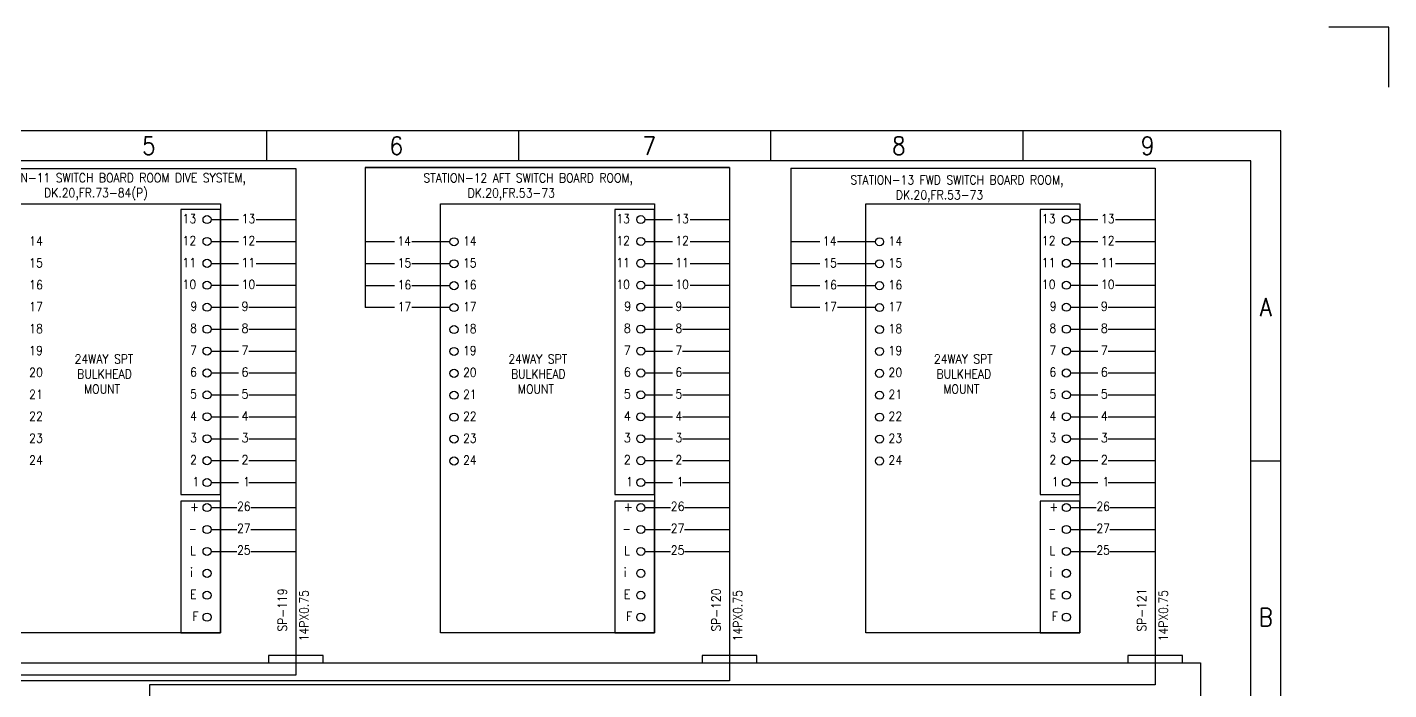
# Model space of a CAD drawing. Header units: inches. Extents: x 36 to 5114, y 9 to 306.
# Drawn here: x 3955.8 to 4182.6, y 195.7 to 306.1 of the extents above; entities that cross this region are included whole.
import ezdxf
from ezdxf.enums import TextEntityAlignment as Align

# ---------------------------------------------------------------- set-up
doc = ezdxf.new("R2010")
doc.units = ezdxf.units.IN
doc.header["$MEASUREMENT"] = 0
doc.layers.get('DEFPOINTS').update_dxf_attribs({"color": 251})
doc.layers.add('Border', color=6, linetype='Continuous')
doc.layers.add('TITLE', color=7, linetype='Continuous')
doc.layers.add('CON-050', color=3, linetype='Continuous', lineweight=50)
doc.styles.add('ROMANS', font='simplex.shx', dxfattribs={"width": 0.88})

# ---------------------------------------------------------------- blocks, each defined once
blk = doc.blocks.new('A3_BORDER')
at = {"linetype": 'Continuous'}
for p, q in [((215, 264.65), (215, 259.65)), ((257, 264.65), (257, 259.65)), ((341, 264.65), (341, 259.65)), ((384, 209.65), (379, 209.65))]:
    blk.add_line(p, q, dxfattribs=at)
at = {"layer": 'Border', "color": 7}
blk.add_lwpolyline([(0, 2.15), (384, 2.15), (384, 264.65), (0, 264.65)], close=True, dxfattribs=at)
at = {"layer": 'Border', "color": 6}
blk.add_lwpolyline([(5, 7.15), (379, 7.15), (379, 259.65), (5, 259.65)], close=True, dxfattribs=at)
at = {"layer": 'DEFPOINTS', "color": 5}
blk.add_lwpolyline([(402, 271.9), (402, 281.9), (392, 281.9)], dxfattribs=at)
at = {"layer": 'TITLE', "color": 7}
blk.add_line((299, 264.65), (299, 259.75), dxfattribs=at)
at = {"layer": 'TITLE', "color": 7, "style": 'ROMANS', "width": 0.88}
for s, p in [('5', (194.28, 260.65)), ('6', (235.51, 260.65)), ('7', (277.66, 260.65)), ('8', (319.23, 260.65)), ('9', (360.69, 260.65))]:
    blk.add_text(s, height=3, dxfattribs=at).set_placement(p)
for s, p in [('A', (381.52, 235.26)), ('B', (381.52, 183.63))]:
    blk.add_text(s, height=3, dxfattribs=at).set_placement(p, align=Align.MIDDLE_CENTER)

msp = doc.modelspace()

# ---------------------------------------------------------------- linework, layer by layer
for p, q in [((3939.8, 282.54), (4000.51, 282.54)), ((4000.51, 282.54), (4000.51, 198.17)), ((4072.78, 282.72), (4012.08, 282.72)), ((4012.08, 282.72), (4012.08, 259.39)), ((4012.08, 282.72), (4072.78, 282.72)), ((4072.78, 282.72), (4072.78, 197.21)), ((4082.98, 282.61), (4082.98, 259.39)), ((4082.98, 282.61), (4143.69, 282.61)), ((4143.69, 282.61), (4143.69, 196.56)), ((4151.27, 200.2), (4151.27, 113.46)), ((4000.51, 198.17), (3910.33, 198.17)), ((4072.78, 197.21), (3943.22, 197.21)), ((3976.12, 196.56), (3976.12, 117.34)), ((4143.69, 196.56), (3976.12, 196.56))]:
    msp.add_line(p, q)
for points in [[(3952.33, 276.69), (3987.98, 276.69), (3987.98, 205.22), (3952.33, 205.22)], [(3987.98, 275.72), (3981.36, 275.72), (3981.36, 228.25), (3987.98, 228.25)], [(4024.61, 276.69), (4060.26, 276.69), (4060.26, 205.22), (4024.61, 205.22)], [(4060.26, 275.72), (4053.64, 275.72), (4053.64, 228.25), (4060.26, 228.25)], [(4095.51, 276.69), (4131.16, 276.69), (4131.16, 205.22), (4095.51, 205.22)], [(4131.16, 275.72), (4124.54, 275.72), (4124.54, 228.25), (4131.16, 228.25)], [(3987.98, 227.17), (3981.36, 227.17), (3981.36, 205.22), (3987.98, 205.22)], [(4060.26, 227.17), (4053.64, 227.17), (4053.64, 205.22), (4060.26, 205.22)], [(4131.16, 227.17), (4124.54, 227.17), (4124.54, 205.22), (4131.16, 205.22)]]:
    msp.add_lwpolyline(points, close=True)
for points in [[(3793.87, 200.2), (4151.27, 200.2)], [(4005.05, 200.2), (4005.05, 201.47), (3995.96, 201.47), (3995.96, 200.2)], [(4077.33, 200.2), (4077.33, 201.47), (4068.24, 201.47), (4068.24, 200.2)], [(4148.24, 200.2), (4148.24, 201.47), (4139.14, 201.47), (4139.14, 200.2)]]:
    msp.add_lwpolyline(points)
for centre in [(3985.72, 274.06), (4057.99, 274.06), (4128.9, 274.06), (3985.72, 270.41), (4026.87, 270.35), (4057.99, 270.41), (4097.77, 270.35), (4128.9, 270.41), (3985.72, 266.76), (4026.87, 266.7), (4057.99, 266.76), (4097.77, 266.7), (4128.9, 266.76), (3985.72, 263.11), (4026.87, 263.04), (4057.99, 263.11), (4097.77, 263.04), (4128.9, 263.11), (3985.72, 259.46), (4026.87, 259.39), (4057.99, 259.46), (4097.77, 259.39), (4128.9, 259.46), (3985.72, 255.8), (4026.87, 255.74), (4057.99, 255.8), (4097.77, 255.74), (4128.9, 255.8), (3985.72, 252.15), (4026.87, 252.09), (4057.99, 252.15), (4097.77, 252.09), (4128.9, 252.15), (3985.72, 248.5), (4026.87, 248.44), (4057.99, 248.5), (4097.77, 248.44), (4128.9, 248.5), (3985.72, 244.85), (4026.87, 244.79), (4057.99, 244.85), (4097.77, 244.79), (4128.9, 244.85), (3985.72, 241.2), (4026.87, 241.14), (4057.99, 241.2), (4097.77, 241.14), (4128.9, 241.2), (3985.72, 237.55), (4057.99, 237.55), (4128.9, 237.55), (4026.87, 237.49), (4097.77, 237.49), (3985.72, 233.9), (4026.87, 233.84), (4057.99, 233.9), (4097.77, 233.84), (4128.9, 233.9), (3985.72, 230.25), (4057.99, 230.25), (4128.9, 230.25), (3985.72, 226.08), (4057.99, 226.08), (4128.9, 226.08), (3985.72, 222.43), (4057.99, 222.43), (4128.9, 222.43), (3985.72, 218.78), (4057.99, 218.78), (4128.9, 218.78), (3985.72, 215.13), (4057.99, 215.13), (4128.9, 215.13), (3985.72, 211.48), (4057.99, 211.48), (4128.9, 211.48), (3985.72, 207.83), (4057.99, 207.83), (4128.9, 207.83)]:
    msp.add_circle(centre, 0.671)
at = {"layer": 'CON-050', "color": 0, "lineweight": 25, "ltscale": 0.1}
for p, q in [((3986.39, 274.06), (3990.98, 274.06)), ((3993.92, 274.06), (4000.51, 274.06)), ((4058.67, 274.06), (4063.26, 274.06)), ((4066.2, 274.06), (4072.78, 274.06)), ((4129.57, 274.06), (4134.17, 274.06)), ((4137.1, 274.06), (4143.69, 274.06)), ((3986.39, 270.41), (3990.98, 270.41)), ((3993.92, 270.41), (4000.51, 270.41)), ((4016.93, 270.35), (4012.08, 270.35)), ((4026.2, 270.35), (4019.86, 270.35)), ((4058.67, 270.41), (4063.26, 270.41)), ((4066.2, 270.41), (4072.78, 270.41)), ((4087.83, 270.35), (4082.98, 270.35)), ((4097.1, 270.35), (4090.77, 270.35)), ((4129.57, 270.41), (4134.17, 270.41)), ((4137.1, 270.41), (4143.69, 270.41)), ((3986.39, 266.76), (3990.98, 266.76)), ((3993.92, 266.76), (4000.51, 266.76)), ((4016.93, 266.7), (4012.08, 266.7)), ((4026.2, 266.7), (4019.86, 266.7)), ((4058.67, 266.76), (4063.26, 266.76)), ((4066.2, 266.76), (4072.78, 266.76)), ((4087.83, 266.7), (4082.98, 266.7)), ((4097.1, 266.7), (4090.77, 266.7)), ((4129.57, 266.76), (4134.17, 266.76)), ((4137.1, 266.76), (4143.69, 266.76)), ((3986.39, 263.11), (3990.98, 263.11)), ((3993.92, 263.11), (4000.51, 263.11)), ((4016.93, 263.04), (4012.08, 263.04)), ((4026.2, 263.04), (4019.86, 263.04)), ((4058.67, 263.11), (4063.26, 263.11)), ((4066.2, 263.11), (4072.78, 263.11)), ((4087.83, 263.04), (4082.98, 263.04)), ((4097.1, 263.04), (4090.77, 263.04)), ((4129.57, 263.11), (4134.17, 263.11)), ((4137.1, 263.11), (4143.69, 263.11)), ((3986.39, 259.46), (3990.98, 259.46)), ((3992.68, 259.46), (4000.51, 259.46)), ((4016.93, 259.39), (4012.08, 259.39)), ((4026.2, 259.39), (4019.86, 259.39)), ((4058.67, 259.46), (4063.26, 259.46)), ((4064.96, 259.46), (4072.78, 259.46)), ((4087.83, 259.39), (4082.98, 259.39)), ((4097.1, 259.39), (4090.77, 259.39)), ((4129.57, 259.46), (4134.17, 259.46)), ((4135.86, 259.46), (4143.69, 259.46)), ((3986.39, 255.8), (3990.98, 255.8)), ((3992.68, 255.8), (4000.51, 255.8)), ((4058.67, 255.8), (4063.26, 255.8)), ((4064.96, 255.8), (4072.78, 255.8)), ((4129.57, 255.8), (4134.17, 255.8)), ((4135.86, 255.8), (4143.69, 255.8)), ((3986.39, 252.15), (3990.98, 252.15)), ((3992.68, 252.15), (4000.51, 252.15)), ((4058.67, 252.15), (4063.26, 252.15)), ((4064.96, 252.15), (4072.78, 252.15)), ((4129.57, 252.15), (4134.17, 252.15)), ((4135.86, 252.15), (4143.69, 252.15)), ((3986.39, 248.5), (3990.98, 248.5)), ((3992.68, 248.5), (4000.51, 248.5)), ((4058.67, 248.5), (4063.26, 248.5)), ((4064.96, 248.5), (4072.78, 248.5)), ((4129.57, 248.5), (4134.17, 248.5)), ((4135.86, 248.5), (4143.69, 248.5)), ((3986.39, 244.85), (3990.98, 244.85)), ((3992.68, 244.85), (4000.51, 244.85)), ((4058.67, 244.85), (4063.26, 244.85)), ((4064.96, 244.85), (4072.78, 244.85)), ((4129.57, 244.85), (4134.17, 244.85)), ((4135.86, 244.85), (4143.69, 244.85)), ((3986.39, 241.2), (3990.98, 241.2)), ((3992.68, 241.2), (4000.51, 241.2)), ((4058.67, 241.2), (4063.26, 241.2)), ((4064.96, 241.2), (4072.78, 241.2)), ((4129.57, 241.2), (4134.17, 241.2)), ((4135.86, 241.2), (4143.69, 241.2)), ((3986.39, 237.55), (3990.98, 237.55)), ((3992.68, 237.55), (4000.51, 237.55)), ((4058.67, 237.55), (4063.26, 237.55)), ((4064.96, 237.55), (4072.78, 237.55)), ((4129.57, 237.55), (4134.17, 237.55)), ((4135.86, 237.55), (4143.69, 237.55)), ((3986.39, 233.9), (3990.98, 233.9)), ((3992.68, 233.9), (4000.51, 233.9)), ((4058.67, 233.9), (4063.26, 233.9)), ((4064.96, 233.9), (4072.78, 233.9)), ((4129.57, 233.9), (4134.17, 233.9)), ((4135.86, 233.9), (4143.69, 233.9)), ((3986.39, 230.25), (3990.98, 230.25)), ((3992.68, 230.25), (4000.51, 230.25)), ((4058.67, 230.25), (4063.26, 230.25)), ((4064.96, 230.25), (4072.78, 230.25)), ((4129.57, 230.25), (4134.17, 230.25)), ((4135.86, 230.25), (4143.69, 230.25)), ((3986.39, 226.08), (3990.68, 226.08)), ((3992.99, 226.08), (4000.51, 226.08)), ((4058.67, 226.08), (4062.96, 226.08)), ((4065.27, 226.08), (4072.78, 226.08)), ((4129.57, 226.08), (4133.86, 226.08)), ((4136.17, 226.08), (4143.69, 226.08)), ((3986.39, 222.43), (3990.68, 222.43)), ((3992.99, 222.43), (4000.51, 222.43)), ((4058.67, 222.43), (4062.96, 222.43)), ((4065.27, 222.43), (4072.78, 222.43)), ((4129.57, 222.43), (4133.86, 222.43)), ((4136.17, 222.43), (4143.69, 222.43)), ((3986.39, 218.78), (3990.68, 218.78)), ((3992.99, 218.78), (4000.51, 218.78)), ((4058.67, 218.78), (4062.96, 218.78)), ((4065.27, 218.78), (4072.78, 218.78)), ((4129.57, 218.78), (4133.86, 218.78)), ((4136.17, 218.78), (4143.69, 218.78))]:
    msp.add_line(p, q, dxfattribs=at)

# ---------------------------------------------------------------- block references
at = {"linetype": 'Continuous'}
msp.add_blockref('A3_BORDER', (3780.62, 24.19), dxfattribs=at)

# ---------------------------------------------------------------- texts
at = {"layer": 'CON-050', "color": 0, "lineweight": 25, "char_height": 1.5, "attachment_point": 1, "style": 'ROMANS'}
for s, width, insert in [('{\\Fromans|c0; STATION-11 SWITCH BOARD ROOM DIVE SYSTEM,\\P\\W5.1044;  \\W0.88;DK.20,FR.73-84(P)}', 49.3579, (3948.07, 281.76)), ('{\\Fromans|c0; STATION-12 AFT SWITCH BOARD ROOM,\\P{\\W8.02976; }DK.20,FR.53-73}', 39.8036, (4020.88, 281.74)), ('{\\Fromans|c0; STATION-13 FWD SWITCH BOARD ROOM,\\P{\\W8.26023; }DK.20,FR.53-73}', 40.495, (4092, 281.41)), ('{\\Fromans|c0;13}', 2.3407, (3981.64, 274.95)), ('{\\Fromans|c0;13}', 1.0836, (3991.48, 274.95)), ('{\\Fromans|c0;13}', 2.3407, (4053.92, 274.95)), ('{\\Fromans|c0;13}', 1.0836, (4063.76, 274.95)), ('{\\Fromans|c0;13}', 2.3407, (4124.82, 274.95)), ('{\\Fromans|c0;13}', 1.0836, (4134.66, 274.95)), ('{\\Fromans|c0;14}', 2.3407, (3956.09, 271.24)), ('{\\Fromans|c0;12}', 2.3407, (3981.64, 271.3)), ('{\\Fromans|c0;12}', 1.0836, (3991.48, 271.3)), ('{\\Fromans|c0;14}', 1.0836, (4017.43, 271.24)), ('{\\Fromans|c0;14}', 2.3407, (4028.37, 271.24)), ('{\\Fromans|c0;12}', 2.3407, (4053.92, 271.3)), ('{\\Fromans|c0;12}', 1.0836, (4063.76, 271.3)), ('{\\Fromans|c0;14}', 1.0836, (4088.33, 271.24)), ('{\\Fromans|c0;14}', 2.3407, (4099.27, 271.24)), ('{\\Fromans|c0;12}', 2.3407, (4124.82, 271.3)), ('{\\Fromans|c0;12}', 1.0836, (4134.66, 271.3)), ('{\\Fromans|c0;15}', 2.3407, (3956.09, 267.59)), ('{\\Fromans|c0;11}', 2.3407, (3981.64, 267.65)), ('{\\Fromans|c0;11}', 1.0836, (3991.48, 267.65)), ('{\\Fromans|c0;15}', 1.5, (4017.49, 267.59)), ('{\\Fromans|c0;15}', 2.3407, (4028.37, 267.59)), ('{\\Fromans|c0;11}', 2.3407, (4053.92, 267.65)), ('{\\Fromans|c0;11}', 1.0836, (4063.76, 267.65)), ('{\\Fromans|c0;15}', 1.5, (4088.39, 267.59)), ('{\\Fromans|c0;15}', 2.3407, (4099.27, 267.59)), ('{\\Fromans|c0;11}', 2.3407, (4124.82, 267.65)), ('{\\Fromans|c0;11}', 1.0836, (4134.66, 267.65)), ('{\\Fromans|c0;16}', 2.3407, (3956.09, 263.94)), ('{\\Fromans|c0;10}', 2.3407, (3981.64, 264)), ('{\\Fromans|c0;10}', 1.0836, (3991.48, 264)), ('{\\Fromans|c0;16}', 1.5, (4017.49, 263.94)), ('{\\Fromans|c0;16}', 2.3407, (4028.37, 263.94)), ('{\\Fromans|c0;10}', 2.3407, (4053.92, 264)), ('{\\Fromans|c0;10}', 1.0836, (4063.76, 264)), ('{\\Fromans|c0;16}', 1.5, (4088.39, 263.94)), ('{\\Fromans|c0;16}', 2.3407, (4099.27, 263.94)), ('{\\Fromans|c0;10}', 2.3407, (4124.82, 264)), ('{\\Fromans|c0;10}', 1.0836, (4134.66, 264)), ('{\\Fromans|c0;17}', 2.3407, (3956.09, 260.29)), ('{\\Fromans|c0;9}', 1.0207, (3982.96, 260.35)), ('{\\Fromans|c0;9}', 1.0836, (3991.48, 260.35)), ('{\\Fromans|c0;17}', 1.5, (4017.49, 260.29)), ('{\\Fromans|c0;17}', 2.3407, (4028.37, 260.29)), ('{\\Fromans|c0;9}', 1.0207, (4055.24, 260.35)), ('{\\Fromans|c0;9}', 1.0836, (4063.76, 260.35)), ('{\\Fromans|c0;17}', 1.5, (4088.39, 260.29)), ('{\\Fromans|c0;17}', 2.3407, (4099.27, 260.29)), ('{\\Fromans|c0;9}', 1.0207, (4126.14, 260.35)), ('{\\Fromans|c0;9}', 1.0836, (4134.66, 260.35)), ('{\\Fromans|c0;18}', 2.3407, (3956.09, 256.64)), ('{\\Fromans|c0;8}', 1.0836, (3982.9, 256.7)), ('{\\Fromans|c0;8}', 1.0836, (3991.48, 256.7)), ('{\\Fromans|c0;18}', 2.3407, (4028.37, 256.64)), ('{\\Fromans|c0;8}', 1.0836, (4055.18, 256.7)), ('{\\Fromans|c0;8}', 1.0836, (4063.76, 256.7)), ('{\\Fromans|c0;18}', 2.3407, (4099.27, 256.64)), ('{\\Fromans|c0;8}', 1.0836, (4126.08, 256.7)), ('{\\Fromans|c0;8}', 1.0836, (4134.66, 256.7)), ('{\\Fromans|c0;19}', 2.3407, (3956.09, 252.99)), ('{\\Fromans|c0;7}', 1.0836, (3982.9, 253.05)), ('{\\Fromans|c0;7}', 1.0836, (3991.48, 253.05)), ('{\\Fromans|c0;19}', 2.3407, (4028.37, 252.99)), ('{\\Fromans|c0;7}', 1.0836, (4055.18, 253.05)), ('{\\Fromans|c0;7}', 1.0836, (4063.76, 253.05)), ('{\\Fromans|c0;19}', 2.3407, (4099.27, 252.99)), ('{\\Fromans|c0;7}', 1.0836, (4126.08, 253.05)), ('{\\Fromans|c0;7}', 1.0836, (4134.66, 253.05)), ('{\\Fromans|c0;\\W1.3057; \\W0.88;24WAY SPT\\P{\\W1.72476; }BULKHEAD \\P{\\W2.83523; }MOUNT}', 14.8543, (3962.31, 251.57)), ('{\\Fromans|c0;\\W1.3057; \\W0.88;24WAY SPT\\P{\\W1.72476; }BULKHEAD \\P{\\W2.83523; }MOUNT}', 14.8543, (4034.59, 251.57)), ('{\\Fromans|c0;\\W1.3057; \\W0.88;24WAY SPT\\P{\\W1.72476; }BULKHEAD \\P{\\W2.83523; }MOUNT}', 14.8543, (4105.49, 251.57)), ('{\\Fromans|c0;20}', 2.3407, (3956.09, 249.34)), ('{\\Fromans|c0;6}', 1.0836, (3982.9, 249.4)), ('{\\Fromans|c0;6}', 1.0836, (3991.48, 249.4)), ('{\\Fromans|c0;20}', 2.3407, (4028.37, 249.34)), ('{\\Fromans|c0;6}', 1.0836, (4055.18, 249.4)), ('{\\Fromans|c0;6}', 1.0836, (4063.76, 249.4)), ('{\\Fromans|c0;20}', 2.3407, (4099.27, 249.34)), ('{\\Fromans|c0;6}', 1.0836, (4126.08, 249.4)), ('{\\Fromans|c0;6}', 1.0836, (4134.66, 249.4)), ('{\\Fromans|c0;21}', 2.3407, (3956.09, 245.69)), ('{\\Fromans|c0;5}', 1.0836, (3982.9, 245.75)), ('{\\Fromans|c0;5}', 1.0836, (3991.48, 245.75)), ('{\\Fromans|c0;21}', 2.3407, (4028.37, 245.69)), ('{\\Fromans|c0;5}', 1.0836, (4055.18, 245.75)), ('{\\Fromans|c0;5}', 1.0836, (4063.76, 245.75)), ('{\\Fromans|c0;21}', 2.3407, (4099.27, 245.69)), ('{\\Fromans|c0;5}', 1.0836, (4126.08, 245.75)), ('{\\Fromans|c0;5}', 1.0836, (4134.66, 245.75)), ('{\\Fromans|c0;22}', 2.3407, (3956.09, 242.04)), ('{\\Fromans|c0;4}', 1.1464, (3982.91, 242.1)), ('{\\Fromans|c0;4}', 1.0836, (3991.48, 242.1)), ('{\\Fromans|c0;22}', 2.3407, (4028.37, 242.04)), ('{\\Fromans|c0;4}', 1.1464, (4055.19, 242.1)), ('{\\Fromans|c0;4}', 1.0836, (4063.76, 242.1)), ('{\\Fromans|c0;22}', 2.3407, (4099.27, 242.04)), ('{\\Fromans|c0;4}', 1.1464, (4126.09, 242.1)), ('{\\Fromans|c0;4}', 1.0836, (4134.66, 242.1)), ('{\\Fromans|c0;23}', 2.3407, (3956.09, 238.39)), ('{\\Fromans|c0;3}', 1.0836, (3982.9, 238.45)), ('{\\Fromans|c0;3}', 1.0836, (3991.48, 238.45)), ('{\\Fromans|c0;23}', 2.3407, (4028.37, 238.39)), ('{\\Fromans|c0;3}', 1.0836, (4055.18, 238.45)), ('{\\Fromans|c0;3}', 1.0836, (4063.76, 238.45)), ('{\\Fromans|c0;23}', 2.3407, (4099.27, 238.39)), ('{\\Fromans|c0;3}', 1.0836, (4126.08, 238.45)), ('{\\Fromans|c0;3}', 1.0836, (4134.66, 238.45)), ('{\\Fromans|c0;24}', 2.3407, (3956.09, 234.73)), ('{\\Fromans|c0;2}', 1.0836, (3982.9, 234.8)), ('{\\Fromans|c0;2}', 1.0836, (3991.48, 234.8)), ('{\\Fromans|c0;24}', 2.3407, (4028.37, 234.73)), ('{\\Fromans|c0;2}', 1.0836, (4055.18, 234.8)), ('{\\Fromans|c0;2}', 1.0836, (4063.76, 234.8)), ('{\\Fromans|c0;24}', 2.3407, (4099.27, 234.73)), ('{\\Fromans|c0;2}', 1.0836, (4126.08, 234.8)), ('{\\Fromans|c0;2}', 1.0836, (4134.66, 234.8)), ('{\\Fromans|c0;1}', 0.7064, (3983.28, 231.15)), ('{\\Fromans|c0;1}', 0.7064, (3991.72, 231.15)), ('{\\Fromans|c0;1}', 0.7064, (4055.56, 231.15)), ('{\\Fromans|c0;1}', 0.7064, (4064, 231.15)), ('{\\Fromans|c0;1}', 0.7064, (4126.46, 231.15)), ('{\\Fromans|c0;1}', 0.7064, (4134.91, 231.15)), ('{\\Fromans|c0;26}', 1.9636, (3990.72, 227.04)), ('{\\Fromans|c0;26}', 1.9636, (4063, 227.04)), ('{\\Fromans|c0;26}', 1.9636, (4133.9, 227.04)), ('{\\Fromans|c0;+}', 1.3979, (3982.9, 226.98)), ('{\\Fromans|c0;+}', 1.3979, (4055.18, 226.98)), ('{\\Fromans|c0;+}', 1.3979, (4126.08, 226.98)), ('{\\Fromans|c0; _}', 1.3979, (3982.9, 224.08)), ('{\\Fromans|c0;27}', 1.9636, (3990.72, 223.39)), ('{\\Fromans|c0; _}', 1.3979, (4055.18, 224.08)), ('{\\Fromans|c0;27}', 1.9636, (4063, 223.39)), ('{\\Fromans|c0; _}', 1.3979, (4126.08, 224.08)), ('{\\Fromans|c0;27}', 1.9636, (4133.9, 223.39)), ('{\\Fromans|c0;L}', 1.1464, (3982.91, 219.68)), ('{\\Fromans|c0;25}', 1.9636, (3990.72, 219.74)), ('{\\Fromans|c0;L}', 1.1464, (4055.19, 219.68)), ('{\\Fromans|c0;25}', 1.9636, (4063, 219.74)), ('{\\Fromans|c0;L}', 1.1464, (4126.09, 219.68)), ('{\\Fromans|c0;25}', 1.9636, (4133.9, 219.74)), ('{\\Fromans|c0;i}', 0.3293, (3982.9, 216.02)), ('{\\Fromans|c0;i}', 0.3293, (4055.18, 216.02)), ('{\\Fromans|c0;i}', 0.3293, (4126.08, 216.02)), ('{\\Fromans|c0;E}', 1.5, (3982.9, 212.37)), ('{\\Fromans|c0;E}', 1.5, (4055.18, 212.37)), ('{\\Fromans|c0;E}', 1.5, (4126.08, 212.37)), ('{\\Fromans|c0;F}', 0.7064, (3983.28, 208.72)), ('{\\Fromans|c0;F}', 0.7064, (4055.56, 208.72)), ('{\\Fromans|c0;F}', 0.7064, (4126.46, 208.72))]:
    msp.add_mtext_dynamic_manual_height_columns(s, width=width, gutter_width=437.5, heights=[0], dxfattribs=dict(at, insert=insert))
at = {"layer": 'CON-050', "color": 0, "lineweight": 25, "char_height": 1.5, "attachment_point": 1, "rotation": 90, "style": 'ROMANS'}
for s, width, insert in [('SP-119', 9.8257, (3997.52, 205.42)), ('14PX0.75', 11.8371, (4001.13, 203.8)), ('SP-120', 9.8257, (4069.8, 205.42)), ('14PX0.75', 11.8371, (4073.41, 203.8)), ('SP-121', 9.8257, (4140.7, 205.42)), ('14PX0.75', 11.8371, (4144.31, 203.8))]:
    msp.add_mtext_dynamic_manual_height_columns(s, width=width, gutter_width=437.5, heights=[0], dxfattribs=dict(at, insert=insert))

doc.saveas('drawing.dxf')
